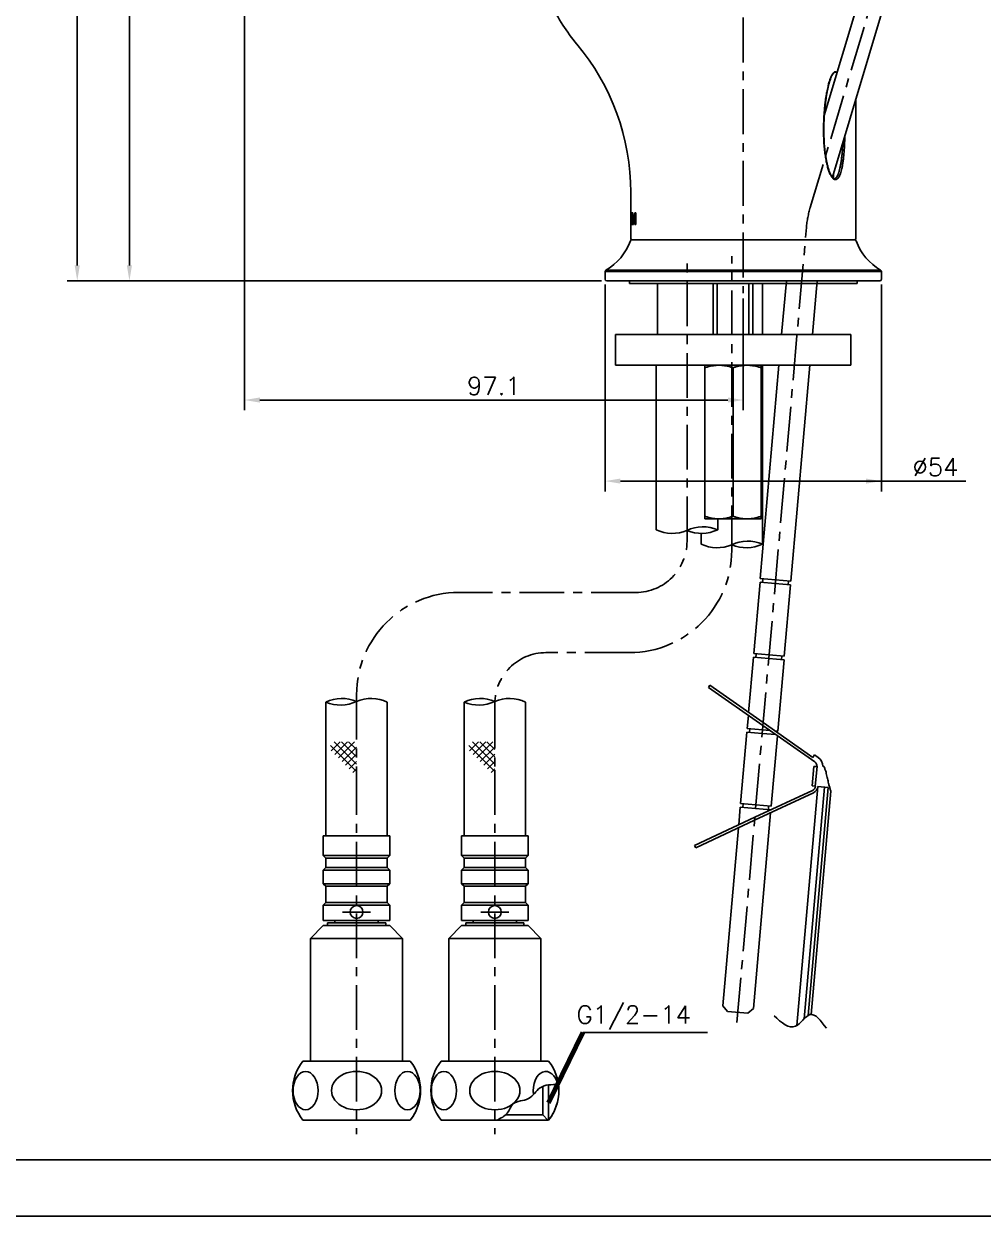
# Model space of a CAD drawing. Extents: x 30 to 624, y 450 to 870.
# Drawn here: x 287.3 to 474.8, y 450 to 683 of the extents above; entities that cross this region are included whole.
import ezdxf
from ezdxf.enums import TextEntityAlignment as Align

# ---------------------------------------------------------------- set-up
doc = ezdxf.new("R2010")
doc.units = 0
doc.header["$LTSCALE"] = 7
doc.header["$MEASUREMENT"] = 0
doc.linetypes.add('CENTER', pattern=[2, 1.25, -0.25, 0.25, -0.25])
doc.layers.get('0').update_dxf_attribs({"color": 2, "linetype": 'CONTINUOUS'})
for name, color, linetype in [('CL', 1, 'CENTER'), ('D', 2, 'CONTINUOUS'), ('DIM', 2, 'CONTINUOUS'), ('DWG', 7, 'CONTINUOUS')]:
    doc.layers.add(name, color=color, linetype=linetype)
doc.styles.add('GHS', font='ROMANS', dxfattribs={"bigfont": 'GHS'})
doc.dimstyles.new('STANDARD$7', dxfattribs={"dimtxt": 3.5, "dimasz": 3, "dimexe": 1, "dimexo": 0.0625, "dimgap": 1, "dimtad": 1, "dimdec": 4, "dimzin": 0, "dimdsep": 46, "dimtxsty": 'GHS', "dimcen": 1, "dimclrt": 2, "dimadec": 0, "dimazin": 0, "dimtfac": 1, "dimtdec": 4, "dimtofl": 0, "dimtmove": 0, "dimatfit": 3, "dimfxl": 0, "dimtolj": 1, "dimtzin": 0, "dimarcsym": 0})

msp = doc.modelspace()

# ---------------------------------------------------------------- linework, layer by layer
at = {"color": 7, "linetype": 'Continuous'}
for p, q in [((443.75, 665.04), (460.75, 722.06)), ((445.37, 652.98), (465.54, 720.63)), ((444.75, 671.55), (444.76, 671.56)), ((449.92, 641.05), (449.92, 668.21)), ((445.78, 652.74), (445.77, 652.74)), ((446.64, 654.09), (446.64, 654.08)), ((405.92, 641.05), (405.92, 650.06)), ((406.13, 640.75), (449.7, 640.75)), ((400.92, 634.58), (454.92, 634.58)), ((400.92, 634.58), (400.92, 633.05)), ((401.06, 634.84), (454.77, 634.84)), ((454.92, 634.58), (454.92, 633.05)), ((454.62, 632.75), (401.22, 632.75)), ((405.67, 632.75), (405.67, 632.25)), ((405.67, 632.25), (450.17, 632.25)), ((411.17, 622.25), (411.17, 632.25)), ((422.02, 632.25), (422.02, 622.25)), ((429.82, 632.25), (429.82, 622.25)), ((431.67, 622.25), (431.67, 632.25)), ((450.17, 632.75), (450.17, 632.25)), ((402.92, 622.25), (448.92, 622.25)), ((402.92, 616.25), (402.92, 622.25)), ((448.92, 616.25), (448.92, 622.25)), ((448.92, 616.25), (402.92, 616.25)), ((420.42, 586.25), (420.42, 616.25)), ((425.92, 586.74), (425.92, 615.76)), ((431.42, 586.25), (431.42, 616.25)), ((431.42, 586.25), (420.42, 586.25))]:
    msp.add_line(p, q, dxfattribs=at)
at = {"color": 2, "linetype": 'Continuous'}
for p, q in [((422.81, 622.25), (422.81, 632.25)), ((429.02, 622.25), (429.02, 632.25))]:
    msp.add_line(p, q, dxfattribs=at)
at = {"color": 2}
for p, q in [((347.26, 541.98), (352.33, 536.91)), ((347.37, 540.94), (349.13, 542.69)), ((347.96, 542.69), (352.33, 538.32)), ((348.08, 540.23), (350.54, 542.69)), ((348.79, 539.52), (351.95, 542.69)), ((349.38, 542.69), (352.33, 539.73)), ((349.5, 538.82), (352.33, 541.65)), ((350.79, 542.69), (352.33, 541.15)), ((374.28, 541.98), (379.36, 536.91)), ((374.4, 540.94), (376.15, 542.69)), ((374.99, 542.69), (379.36, 538.32)), ((375.11, 540.23), (377.57, 542.69)), ((375.82, 539.52), (378.98, 542.69)), ((376.4, 542.69), (379.36, 539.73)), ((376.52, 538.82), (379.36, 541.65)), ((377.82, 542.69), (379.36, 541.15)), ((350.2, 538.11), (352.33, 540.24)), ((350.91, 537.4), (352.33, 538.83)), ((377.23, 538.11), (379.36, 540.24)), ((377.94, 537.4), (379.36, 538.83)), ((351.62, 536.7), (352.33, 537.41)), ((378.64, 536.7), (379.36, 537.41))]:
    msp.add_line(p, q, dxfattribs=at)
at = {"color": 4}
msp.add_line((610, 461), (61, 461), dxfattribs=at)
msp.add_line((30, 450), (624, 450))
at = {"color": 7, "linetype": 'Continuous'}
for centre, radius, start, end in [((360.92, 650.06), 45, 360, 40.0272), ((406.13, 640.45), 0.3, 90, 159.9002), ((406.22, 641.05), 0.3, 180, 270), ((449.62, 641.05), 0.3, 270, 0), ((449.7, 640.45), 0.3, 20.0998, 90), ((395.52, 644.33), 11, 300.2931, 339.9002), ((460.32, 644.33), 11, 200.0998, 239.7069), ((401.22, 634.58), 0.3, 120.2931, 180), ((454.62, 634.58), 0.3, 0, 59.7069), ((401.22, 633.05), 0.3, 180, 270), ((454.62, 633.05), 0.3, 270, 0)]:
    msp.add_arc(centre, radius, start, end, dxfattribs=at)
at = {"color": 2, "linetype": 'Continuous'}
for centre, start, end in [((349.47, 543.78), 67.1441, 115.2076), ((349.19, 557.24), 247.1441, 295.2076), ((355.19, 543.78), 64.7924, 112.8559), ((376.5, 543.78), 67.1441, 115.2076), ((376.22, 557.24), 247.1441, 295.2076), ((382.22, 543.78), 64.7924, 112.8559)]:
    msp.add_arc(centre, 7.37, start, end, dxfattribs=at)
at = {"color": 7, "linetype": 'Continuous'}
for points in [[(388.15, 708.6), (387.33, 700.29), (388.75, 691.32), (392.64, 682.73), (395.37, 679)], [(444.76, 671.77), (444.85, 672.02), (444.97, 672.36), (445.1, 672.66), (445.22, 672.91), (445.34, 673.12), (445.47, 673.3), (445.59, 673.43), (445.71, 673.53), (445.83, 673.58), (445.94, 673.6)], [(444.76, 671.56), (444.76, 671.58), (444.88, 671.96), (445, 672.3), (445.13, 672.59), (445.25, 672.85), (445.36, 673.06), (445.48, 673.23), (445.6, 673.36), (445.72, 673.46), (445.83, 673.51), (445.93, 673.53)], [(445.94, 673.6), (445.94, 673.57), (445.93, 673.55), (445.93, 673.53)], [(445.93, 673.53), (446.15, 673.45), (446.24, 673.37)], [(445.94, 673.6), (446.17, 673.51), (446.26, 673.45)], [(445.31, 652.93), (445.01, 653.39), (444.73, 654), (444.47, 654.74), (444.25, 655.6), (444.05, 656.58), (443.88, 657.67), (443.75, 658.89), (443.65, 660.25), (443.61, 661.74), (443.62, 663.18), (443.66, 664.45), (443.73, 665.55), (443.81, 666.54), (443.91, 667.43), (444.02, 668.24), (444.13, 668.96), (444.24, 669.61), (444.36, 670.2), (444.48, 670.73), (444.56, 671.05)], [(445.46, 652.89), (445.18, 653.24), (444.91, 653.73), (444.67, 654.31), (444.47, 654.97), (444.29, 655.67), (444.13, 656.43), (444, 657.23), (443.89, 658.08), (443.8, 658.96), (443.73, 659.89), (443.69, 660.87), (443.66, 661.95), (443.67, 663.1), (443.71, 664.23), (443.76, 665.23), (443.83, 666.14), (443.92, 666.98), (444.01, 667.79), (444.12, 668.57), (444.25, 669.32), (444.38, 670.04), (444.53, 670.71), (444.69, 671.34), (444.75, 671.55)], [(444.56, 671.05), (444.6, 671.21), (444.72, 671.64), (444.76, 671.77)], [(447.4, 659.77), (447.35, 658.93), (447.27, 657.9), (447.17, 656.98), (447.07, 656.15), (446.95, 655.42), (446.82, 654.77), (446.68, 654.21), (446.64, 654.09)], [(447.76, 660.99), (447.74, 660.03), (447.69, 658.9), (447.62, 657.87), (447.53, 656.94), (447.43, 656.11), (447.31, 655.37), (447.19, 654.72), (447.04, 654.15), (446.89, 653.66)], [(445.52, 652.71), (445.31, 652.93)], [(445.71, 652.75), (445.46, 652.89)], [(445.52, 652.88), (445.55, 653.57)], [(445.94, 652.54), (445.63, 652.64), (445.52, 652.71)], [(445.78, 652.75), (445.71, 652.75)], [(446.12, 652.96), (445.96, 652.8), (445.77, 652.74)], [(445.94, 652.54), (445.91, 652.65), (445.84, 652.72), (445.78, 652.74)], [(446.27, 652.66), (446.13, 652.58), (445.94, 652.54)], [(446.64, 654.08), (446.62, 654.02), (446.43, 653.49), (446.2, 653.07), (446.12, 652.96)], [(446.89, 653.66), (446.72, 653.26), (446.53, 652.94), (446.33, 652.71), (446.27, 652.66)], [(423.17, 616.25), (422.63, 616.23), (422.09, 616.17), (421.54, 616.07), (420.99, 615.94), (420.42, 615.76)], [(425.92, 615.76), (425.34, 615.94), (424.79, 616.07), (424.24, 616.17), (423.7, 616.23), (423.17, 616.25)], [(428.67, 616.25), (428.13, 616.23), (427.59, 616.17), (427.04, 616.07), (426.49, 615.94), (425.92, 615.76)], [(431.42, 615.76), (430.84, 615.94), (430.29, 616.07), (429.74, 616.17), (429.2, 616.23), (428.67, 616.25)], [(422.67, 586.27), (422.63, 586.27), (422.09, 586.33), (421.54, 586.43), (420.99, 586.57), (420.42, 586.74)], [(423.17, 586.25), (422.67, 586.27)], [(425.92, 586.74), (425.34, 586.57), (424.79, 586.43), (424.24, 586.33), (423.7, 586.27), (423.17, 586.25)], [(428.67, 586.25), (428.13, 586.27), (427.59, 586.33), (427.04, 586.43), (426.49, 586.57), (425.92, 586.74)], [(429.16, 586.27), (428.67, 586.25)], [(431.42, 586.74), (430.84, 586.57), (430.29, 586.43), (429.74, 586.33), (429.2, 586.27), (429.16, 586.27)]]:
    msp.add_spline(points, degree=3, dxfattribs=at)
at = {"layer": 'CL'}
for p, q in [((427.92, 754.18), (427.92, 630.33)), ((441.02, 647.11), (468.73, 740.09)), ((426.67, 487.83), (440.26, 643.14)), ((416.92, 581.87), (416.92, 637.58)), ((425.67, 580.11), (425.67, 637.55)), ((406.92, 571.87), (372.33, 571.87)), ((405.67, 560.11), (389.36, 560.11)), ((352.33, 551.87), (352.33, 529.32)), ((379.36, 550.11), (379.36, 529.32)), ((352.33, 537.16), (352.33, 466)), ((379.36, 537.16), (379.36, 466)), ((349.58, 509.42), (355.08, 509.42)), ((376.61, 509.42), (382.11, 509.42))]:
    msp.add_line(p, q, dxfattribs=at)
for centre, radius, start, end in [((460.18, 641.4), 20, 163.3982, 175), ((405.67, 580.11), 20, 270, 0), ((406.92, 581.87), 10, 270, 0), ((372.33, 551.87), 20, 90, 180), ((389.36, 550.11), 10, 90, 180)]:
    msp.add_arc(centre, radius, start, end, dxfattribs=at)
at = {"layer": 'D'}
for p, q in [((405.92, 646.05), (405.92, 645.76)), ((405.92, 646.05), (405.92, 646.05)), ((405.92, 645.76), (405.92, 645.76)), ((405.93, 643.75), (405.93, 646.05)), ((405.93, 646.05), (405.94, 646.05)), ((405.94, 646.05), (405.94, 644.04)), ((406.13, 643.75), (406.13, 646.05)), ((406.13, 646.05), (406.18, 646.05)), ((406.18, 646.05), (406.18, 643.75)), ((406.26, 643.75), (406.26, 646.05)), ((406.26, 646.05), (406.35, 646.05)), ((406.32, 645.56), (406.32, 643.75)), ((406.74, 646.05), (406.89, 646.05)), ((406.79, 643.75), (406.79, 645.56)), ((406.89, 646.05), (406.89, 643.75)), ((405.92, 645.12), (405.92, 645.12)), ((405.92, 644.83), (405.92, 644.83)), ((405.92, 644.04), (405.92, 643.75)), ((405.92, 644.04), (405.92, 644.04)), ((405.92, 643.75), (405.92, 643.75)), ((406.08, 643.75), (405.93, 643.75)), ((405.94, 644.04), (406.08, 644.04)), ((406.08, 644.04), (406.08, 643.75)), ((406.18, 643.75), (406.13, 643.75)), ((406.32, 643.75), (406.26, 643.75)), ((406.58, 643.75), (406.48, 643.75)), ((406.89, 643.75), (406.79, 643.75)), ((396.57, 485.86), (420.92, 485.86)), ((389.84, 468.78), (389.84, 475.64))]:
    msp.add_line(p, q, dxfattribs=at)
for centre, start, end in [((414.05, 590.77), 244.7924, 292.8559), ((420.05, 577.31), 67.1441, 115.2076), ((419.78, 590.77), 247.1441, 295.2076), ((422.8, 587.98), 244.7924, 292.8559), ((428.8, 574.52), 67.1441, 115.2076), ((428.53, 587.98), 247.1441, 295.2076)]:
    msp.add_arc(centre, 7.37, start, end, dxfattribs=at)
for points in [[(406.48, 643.75, 4.94), (406.32, 645.56, 4.18)], [(406.35, 646.05, 4.35), (406.53, 643.99, 5.16)], [(406.53, 643.99, 5.16), (406.74, 646.05, 5.98)], [(406.79, 645.56, 6.14), (406.58, 643.75, 5.38)], [(444.17, 486.71), (440.93, 489.37), (438.12, 487.09), (433.95, 489.14)]]:
    msp.add_spline(points, degree=3, dxfattribs=at)
at = {"layer": 'DIM'}
for p, q in [((297.74, 818.9), (297.74, 635.75)), ((307.94, 635.75), (307.94, 770.58)), ((330.43, 729.96), (330.43, 607.46)), ((400.22, 632.75), (295.74, 632.75)), ((400.22, 632.75), (305.94, 632.75)), ((400.92, 632.05), (400.92, 591.62)), ((454.92, 632.05), (454.92, 591.62)), ((427.92, 629.33), (427.92, 607.46)), ((333.43, 609.46), (424.92, 609.46)), ((403.92, 593.62), (471.44, 593.62))]:
    msp.add_line(p, q, dxfattribs=at)
msp.add_spline([(391.79, 475.69), (388.21, 475.08), (385.93, 472.97), (382.92, 471.93), (381.8, 470.15), (379.78, 468.78)], degree=3, dxfattribs=at)
for points in [[(297.24, 635.75), (298.24, 635.75), (297.74, 632.75)], [(307.44, 635.75), (308.44, 635.75), (307.94, 632.75)], [(333.43, 609.96), (333.43, 608.96), (330.43, 609.46)], [(424.92, 609.96), (424.92, 608.96), (427.92, 609.46)], [(403.92, 594.12), (403.92, 593.12), (400.92, 593.62)], [(451.92, 594.12), (451.92, 593.12), (454.92, 593.62)]]:
    msp.add_solid(points, dxfattribs=at)
at = {"layer": 'DWG'}
for p, q in [((436.34, 632.75), (435.42, 622.25)), ((442.36, 632.75), (441.44, 622.25)), ((410.92, 584.1), (410.92, 616.25)), ((434.89, 616.25), (431.25, 574.57)), ((431.67, 581.31), (431.67, 616.25)), ((440.92, 616.25), (437.22, 574.04)), ((422.92, 584.1), (422.92, 586.25)), ((419.67, 581.31), (419.67, 583.4)), ((431.19, 573.87), (429.97, 559.92)), ((431.19, 573.87), (434.17, 573.61)), ((431.25, 574.57), (434.24, 574.3)), ((431.68, 573.82), (431.75, 574.52)), ((434.17, 573.61), (437.16, 573.35)), ((434.24, 574.3), (437.22, 574.04)), ((437.16, 573.35), (435.94, 559.4)), ((436.67, 573.39), (436.73, 574.09)), ((429.9, 559.22), (428.96, 548.42)), ((429.9, 559.22), (432.89, 558.96)), ((429.97, 559.92), (432.95, 559.66)), ((430.4, 559.18), (430.46, 559.88)), ((432.95, 559.66), (435.94, 559.4)), ((435.38, 558.75), (435.44, 559.44)), ((432.89, 558.96), (435.88, 558.7)), ((435.88, 558.7), (434.66, 544.75)), ((421.11, 553.31), (421.39, 553.72)), ((431.75, 545.86), (421.11, 553.31)), ((421.39, 553.72), (431.8, 546.43)), ((346.33, 524.28), (346.33, 550.45)), ((358.33, 524.28), (358.33, 550.45)), ((373.36, 524.28), (373.36, 550.45)), ((385.36, 524.28), (385.36, 550.45)), ((428.91, 547.84), (428.68, 545.28)), ((428.68, 545.28), (431.67, 545.02)), ((429.12, 544.54), (429.18, 545.23)), ((441.91, 538.74), (431.75, 545.86)), ((431.8, 546.43), (441.49, 539.64)), ((428.62, 544.58), (427.4, 530.63)), ((428.62, 544.58), (431.61, 544.32)), ((431.61, 544.32), (434.27, 544.09)), ((431.67, 545.02), (433.13, 544.89)), ((434.58, 543.87), (433.38, 530.11)), ((434.1, 544.1), (434.11, 544.2)), ((434.11, 544.2), (434.27, 544.09)), ((434.12, 544.8), (434.66, 544.75)), ((434.16, 544.77), (434.16, 544.8)), ((441.49, 539.64), (441.84, 540.13)), ((441.84, 540.13), (442.55, 539.64)), ((442.52, 539.66), (443.07, 539.1)), ((441.74, 537.88), (441.4, 534.05)), ((442.34, 537.83), (441.74, 537.88)), ((442, 534), (442.34, 537.83)), ((443.64, 537.87), (443.44, 537.89)), ((442.5, 533.95), (438.41, 487.25)), ((443.78, 533.84), (439.81, 488.57)), ((440.59, 489.23), (444.49, 533.78)), ((442, 534), (441.4, 534.05)), ((442.5, 533.95), (444.49, 533.78)), ((441.64, 532.73), (430.13, 527.36)), ((430.18, 527.93), (441.43, 533.18)), ((445.03, 533.04), (441.21, 489.41)), ((427.34, 529.94), (427.04, 526.47)), ((427.34, 529.94), (430.33, 529.67)), ((427.4, 530.63), (430.39, 530.37)), ((427.84, 529.89), (427.9, 530.59)), ((430.33, 529.67), (433.32, 529.41)), ((430.39, 530.37), (433.38, 530.11)), ((432.82, 529.46), (432.88, 530.15)), ((418.41, 522.44), (430.18, 527.93)), ((430.13, 527.36), (418.62, 521.99)), ((433.27, 528.82), (429.92, 490.56)), ((345.83, 524.28), (352.33, 524.28)), ((345.83, 520.45), (345.83, 524.28)), ((355.83, 524.28), (352.33, 524.28)), ((358.83, 524.28), (352.33, 524.28)), ((358.83, 520.45), (358.83, 524.28)), ((372.86, 520.45), (372.86, 524.28)), ((372.86, 524.28), (379.36, 524.28)), ((385.86, 524.28), (379.36, 524.28)), ((382.86, 524.28), (379.36, 524.28)), ((385.86, 520.45), (385.86, 524.28)), ((426.99, 525.89), (423.94, 491.08)), ((418.41, 522.44), (418.62, 521.99)), ((345.83, 520.45), (352.33, 520.45)), ((345.83, 520.45), (346.33, 519.95)), ((346.33, 519.95), (352.33, 519.95)), ((346.33, 518.11), (346.33, 519.95)), ((358.83, 520.45), (352.33, 520.45)), ((358.33, 519.95), (352.33, 519.95)), ((358.83, 520.45), (358.33, 519.95)), ((358.33, 518.11), (358.33, 519.95)), ((372.86, 520.45), (379.36, 520.45)), ((372.86, 520.45), (373.36, 519.95)), ((373.36, 519.95), (379.36, 519.95)), ((373.36, 518.11), (373.36, 519.95)), ((385.86, 520.45), (379.36, 520.45)), ((385.36, 519.95), (379.36, 519.95)), ((385.86, 520.45), (385.36, 519.95)), ((385.36, 518.11), (385.36, 519.95)), ((345.83, 517.61), (346.33, 518.11)), ((345.83, 517.61), (352.33, 517.61)), ((345.83, 514.95), (345.83, 517.61)), ((346.33, 518.11), (352.33, 518.11)), ((358.33, 518.11), (352.33, 518.11)), ((358.83, 517.61), (352.33, 517.61)), ((358.83, 517.61), (358.33, 518.11)), ((358.83, 514.95), (358.83, 517.61)), ((372.86, 517.61), (373.36, 518.11)), ((372.86, 517.61), (379.36, 517.61)), ((372.86, 514.95), (372.86, 517.61)), ((373.36, 518.11), (379.36, 518.11)), ((385.36, 518.11), (379.36, 518.11)), ((385.86, 517.61), (379.36, 517.61)), ((385.86, 517.61), (385.36, 518.11)), ((385.86, 514.95), (385.86, 517.61)), ((345.83, 514.95), (352.33, 514.95)), ((345.83, 514.95), (346.33, 514.45)), ((358.83, 514.95), (352.33, 514.95)), ((358.83, 514.95), (358.33, 514.45)), ((372.86, 514.95), (379.36, 514.95)), ((372.86, 514.95), (373.36, 514.45)), ((385.86, 514.95), (379.36, 514.95)), ((385.86, 514.95), (385.36, 514.45)), ((346.33, 514.45), (352.33, 514.45)), ((346.33, 514.45), (346.33, 511.28)), ((358.33, 514.45), (352.33, 514.45)), ((358.33, 514.45), (358.33, 511.28)), ((373.36, 514.45), (379.36, 514.45)), ((373.36, 514.45), (373.36, 511.28)), ((385.36, 514.45), (379.36, 514.45)), ((385.36, 514.45), (385.36, 511.28)), ((346.33, 511.28), (345.83, 510.78)), ((352.33, 510.78), (345.83, 510.78)), ((345.83, 507.78), (345.83, 510.78)), ((346.33, 511.28), (352.33, 511.28)), ((358.33, 511.28), (352.33, 511.28)), ((352.33, 510.78), (358.83, 510.78)), ((358.33, 511.28), (358.83, 510.78)), ((358.83, 507.78), (358.83, 510.78)), ((373.36, 511.28), (372.86, 510.78)), ((379.36, 510.78), (372.86, 510.78)), ((372.86, 507.78), (372.86, 510.78)), ((373.36, 511.28), (379.36, 511.28)), ((385.36, 511.28), (379.36, 511.28)), ((379.36, 510.78), (385.86, 510.78)), ((385.36, 511.28), (385.86, 510.78)), ((385.86, 507.78), (385.86, 510.78)), ((345.83, 506.78), (343.33, 504.28)), ((345.83, 507.78), (352.33, 507.78)), ((352.33, 506.78), (345.83, 506.78)), ((348.08, 507.28), (346.63, 507.28)), ((352.33, 507.28), (346.63, 507.28)), ((346.63, 506.78), (346.63, 507.28)), ((348.08, 507.28), (348.08, 507.78)), ((358.83, 507.78), (352.33, 507.78)), ((352.33, 507.28), (358.03, 507.28)), ((352.33, 506.78), (358.83, 506.78)), ((356.58, 507.28), (356.58, 507.78)), ((356.58, 507.28), (358.03, 507.28)), ((358.03, 506.78), (358.03, 507.28)), ((358.83, 506.78), (361.33, 504.28)), ((372.86, 506.78), (370.36, 504.28)), ((372.86, 507.78), (379.36, 507.78)), ((379.36, 506.78), (372.86, 506.78)), ((379.36, 507.28), (373.66, 507.28)), ((375.11, 507.28), (373.66, 507.28)), ((373.66, 506.78), (373.66, 507.28)), ((375.11, 507.28), (375.11, 507.78)), ((385.86, 507.78), (379.36, 507.78)), ((379.36, 507.28), (385.06, 507.28)), ((379.36, 506.78), (385.86, 506.78)), ((383.61, 507.28), (383.61, 507.78)), ((383.61, 507.28), (385.06, 507.28)), ((385.06, 506.78), (385.06, 507.28)), ((385.86, 506.78), (388.36, 504.28)), ((343.33, 504.28), (352.33, 504.28)), ((343.33, 504.28), (343.33, 498.78)), ((343.33, 504.28), (343.33, 480.28)), ((361.33, 504.28), (352.33, 504.28)), ((361.33, 504.28), (361.33, 480.28)), ((370.36, 504.28), (370.36, 498.78)), ((370.36, 504.28), (370.36, 480.28)), ((370.36, 504.28), (379.36, 504.28)), ((388.36, 504.28), (379.36, 504.28)), ((388.36, 504.28), (388.36, 480.28)), ((423.94, 491.08), (424.85, 490)), ((424.85, 490), (428.84, 489.65)), ((429.92, 490.56), (428.84, 489.65)), ((341.83, 480.28), (352.33, 480.28)), ((362.83, 480.28), (352.33, 480.28)), ((368.86, 480.28), (379.36, 480.28)), ((389.86, 480.28), (379.36, 480.28)), ((388.71, 469.78), (388.71, 475.36)), ((352.33, 468.78), (341.83, 468.78)), ((352.33, 468.78), (362.83, 468.78)), ((379.36, 468.78), (368.86, 468.78)), ((379.36, 468.78), (389.86, 468.78)), ((388.71, 469.78), (381.46, 469.78)), ((389.71, 468.78), (388.71, 469.78))]:
    msp.add_line(p, q, dxfattribs=at)
for centre in [(352.33, 509.42), (379.36, 509.42)]:
    msp.add_circle(centre, 1.25, dxfattribs=at)
for centre, radius, start, end in [((441.34, 537.92), 1, 355, 55), ((441.34, 537.92), 2.1, 359.2246, 55), ((441.01, 534.09), 1, 295, 355), ((441.01, 534.09), 1.5, 295, 355), ((349.1, 474.53), 9.27, 141.642, 218.358), ((355.57, 474.53), 9.27, 321.642, 38.358), ((376.13, 474.53), 9.27, 141.642, 218.358), ((382.6, 474.53), 9.27, 321.642, 38.358), ((355.57, 474.53), 9.27, 321.642, 7.2043), ((382.6, 474.53), 9.27, 321.642, 7.2043)]:
    msp.add_arc(centre, radius, start, end, dxfattribs=at)
for centre in [(342.37, 474.53), (369.4, 474.53)]:
    msp.add_ellipse(centre, major_axis=(0, 3.75), ratio=0.653197, dxfattribs=at)
for centre in [(352.33, 474.53), (379.36, 474.53)]:
    msp.add_ellipse(centre, major_axis=(-4.9, 0), ratio=0.765466, start_param=4.712389, end_param=7.853982, dxfattribs=at)
at = {"layer": 'DWG', "extrusion": (0, 0, -1)}
for centre, major_axis, ratio, start_param, end_param in [((352.33, 474.53), (4.9, 0), 0.765466, 4.712389, 7.853982), ((379.36, 474.53), (4.9, 0), 0.765466, 4.712389, 7.853982), ((389.32, 474.53), (0, 3.75), 0.653197, 4.512689, 7.538171)]:
    msp.add_ellipse(centre, major_axis=major_axis, ratio=ratio, start_param=start_param, end_param=end_param, dxfattribs=at)
msp.add_ellipse((362.29, 474.53), major_axis=(0, 3.75), ratio=0.653197, dxfattribs=at)
at = {"layer": 'DWG'}
msp.add_spline([(445.03, 533.04), (444.93, 533.39), (444.86, 533.65), (444.76, 533.97), (444.59, 534.54), (444.49, 535.05), (444.41, 535.49), (444.28, 535.96), (444.15, 536.52), (444.05, 536.95), (443.94, 537.2), (443.85, 537.45), (443.65, 537.86), (443.64, 537.87)], degree=3, dxfattribs=at)

# ---------------------------------------------------------------- texts
at = {"layer": 'D', "style": 'GHS'}
msp.add_text('G1/2-14', height=3.5, dxfattribs=at).set_placement((395.34, 489.36), align=Align.MIDDLE_LEFT)
at = {"layer": 'DIM', "char_height": 3.5, "attachment_point": 5, "style": 'GHS'}
for s, insert in [('97.1', (379.17, 612.21)), ('\\A1;%%c54', (465.49, 596.37))]:
    msp.add_mtext(s, dxfattribs=dict(at, insert=insert))

# ---------------------------------------------------------------- leaders
at = {"layer": 'DIM'}
msp.add_leader([(389.84, 472.13), (396.57, 485.86)], dimstyle='STANDARD$7', override={"dimexe": 2, "dimexo": 1, "dimtad": 0, "dimcen": 0, "dimclrd": 256, "dimclre": 256, "dimclrt": 256, "dimadec": 4, "dimtfac": 0.5, "dimtix": 1, "dimtofl": 1, "dimtmove": 2, "dimlwd": 65535, "dimlwe": 65535}, dxfattribs=at)

doc.saveas('drawing.dxf')
